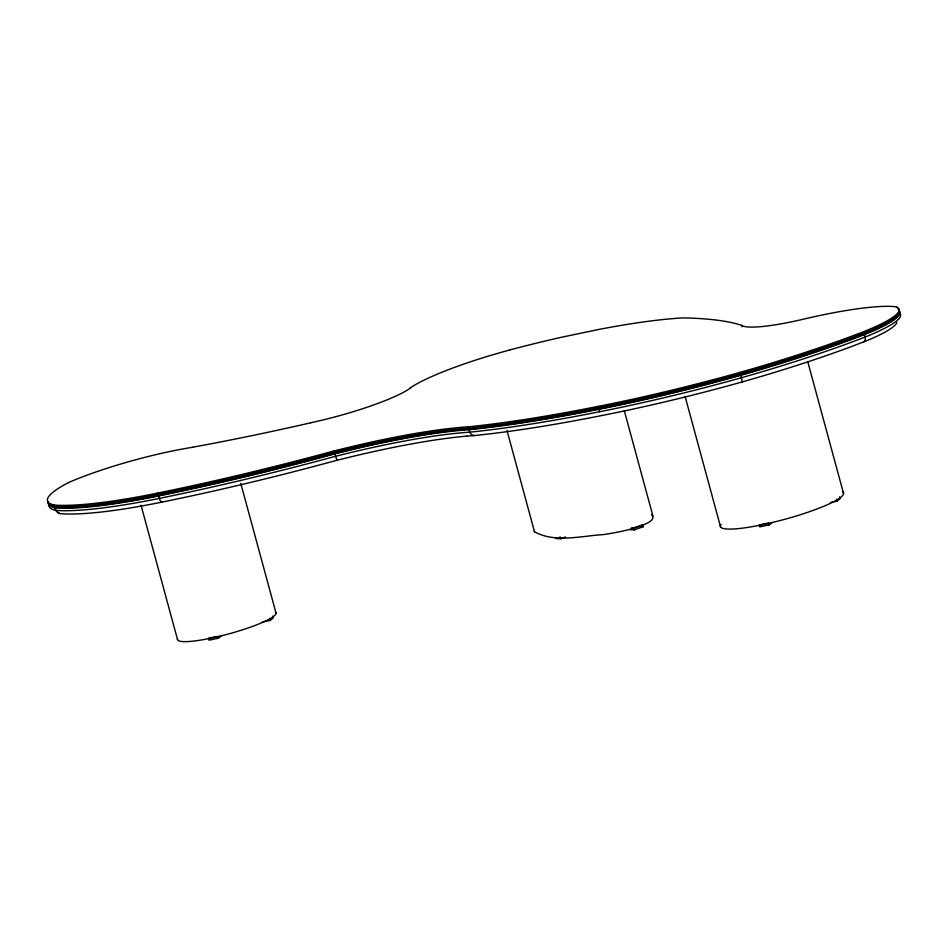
<?xml version="1.0" encoding="UTF-8"?>
<svg xmlns="http://www.w3.org/2000/svg" width="948" height="948" viewBox="0 0 948 948"><rect width="100%" height="100%" fill="white"/><g stroke="black" fill="none" stroke-linecap="round" stroke-linejoin="round"><path stroke-width="1.42" d="M466.795 436.127L474.581 435.535A393.349 60.85 -15.2 0 0 602.809 415.331A305.434 47.258 -15.2 0 0 742.32 381.902L740.85 375.278A310.541 48.04 -15.2 0 1 598.994 409.287A398.551 61.656 -15.2 0 1 469.047 429.752A197.457 30.549 -15.2 0 0 334.822 453.879A467.589 72.344 -15.2 0 1 158.577 495.97A194.15 30.04 -15.2 0 1 55.079 508.01M216.511 636.546L208.453 638.253L208.975 640.196L218.384 638.205L221.346 635.859M262.134 622.113L270.192 620.395L273.154 618.049L272.621 616.105M769.112 524.919L768.579 522.964L759.182 524.967L759.704 526.91L769.112 524.919L772.075 522.573M830.401 502.523L837.108 501.101L840.07 498.755L839.549 496.811M742.32 381.89A263.106 40.705 -15.2 0 0 850.107 347.087L867.811 340.261A93.911 14.528 -15.2 0 0 896.832 322.462M556.002 538.5L560.552 538.748L565.541 536.995M631.475 527.811L633.75 527.929L642.483 524.86L643.017 526.815L634.271 529.885L629.721 529.636M466.819 436.116A202.789 31.379 -15.2 0 0 337.014 460.301L311.252 467.174A462.683 71.586 -15.2 0 1 162.262 502.049A6.897 2.631 78.5 0 1 159.228 498.411L158.565 495.982M470.824 428.994L463.003 429.586A200.182 30.976 -15.2 0 0 334.928 453.44A465.361 72.001 -15.2 0 1 159.43 495.366A191.816 29.672 -15.2 0 1 62.805 507.488L55.079 506.564A131.488 20.346 -15.2 0 1 53.195 505.722M59.76 505.888L57.046 505.758L57.449 507.227M640.741 526.685L643.017 526.815M651.442 514.586C656.905 519.765 645.861 523.853 642.128 525.393C629.709 530.074 616.591 532.575 603.521 534.589C581.231 535.916 554.805 543.157 534.506 531.781L506.99 430.487M336.943 460.23L334.834 453.867M863.782 331.634L864.173 333.104A267.905 41.451 -15.2 0 1 740.447 373.82A310.541 48.04 -15.2 0 1 598.591 407.83A398.551 61.656 -15.2 0 1 468.656 428.295A197.457 30.549 -15.2 0 0 334.431 452.421A467.589 72.344 -15.2 0 1 158.174 494.512L157.783 493.055A194.15 30.04 -15.2 0 1 54.297 505.094L54.759 506.528A134.118 20.749 -15.2 0 1 47.791 501.504M899.19 311.051A99.102 15.334 -15.2 0 1 864.6 334.561L865.24 336.99A6.897 3.922 68.6 0 1 863.545 342.003M867.124 331.362A96.483 14.931 -15.2 0 1 862.68 333.175L863.071 334.632A265.262 41.037 -15.2 0 1 740.589 374.934A307.981 47.649 -15.2 0 1 599.906 408.659A395.944 61.253 -15.2 0 1 470.812 428.994M807.696 361.496L843.566 493.493M836.586 499.146L837.108 501.101M742.154 326.811L741.763 325.354A609.623 94.314 -15.2 0 0 682.963 317.9A227.022 35.123 -15.2 0 0 599.74 329.264L561.998 337.144A227.923 35.266 -15.2 0 0 509.289 350.085M896.073 306.761A99.102 15.334 -15.2 0 1 863.806 331.634A267.905 41.451 -15.2 0 1 740.044 372.351L740.447 373.82M755.295 369.127A265.262 41.037 -15.2 0 1 740.187 373.476L740.589 374.946M685.084 396.359L720.563 526.934M624.294 410.674L652.982 516.245M633.75 527.929L634.271 529.885M599.906 408.671L599.503 407.202A395.944 61.253 -15.2 0 1 592.654 408.564M468.668 428.283L468.265 426.825A398.551 61.656 -15.2 0 0 598.2 406.36L598.591 407.83M598.982 409.287L599.646 411.716A310.541 48.04 -15.2 0 0 741.502 377.719A267.905 41.451 -15.2 0 0 865.263 336.99A99.102 15.334 -15.2 0 0 898.882 312.745M560.019 536.793L560.552 538.748M469.059 429.74L469.722 432.181A6.897 5.072 84.6 0 0 474.581 435.535M308.847 458.844A465.361 72.001 -15.2 0 0 334.537 451.971L334.928 453.428M157.783 493.055A467.589 72.344 -15.2 0 0 334.04 450.94L334.431 452.397M240.756 483.302L276.034 613.131M269.659 618.452L270.192 620.395M217.85 636.262L218.384 638.205M159.43 495.366L159.027 493.908A465.361 72.001 -15.2 0 0 213.336 482.224M141.039 505.26L177.477 639.367M55.162 507.986L55.825 510.415A6.909 6.411 -82.3 0 0 61.715 513.757L66.976 513.994A189.268 29.281 -15.2 0 0 162.286 502.037M534.281 530.868L534.506 531.781M862.704 333.175A265.262 41.037 -15.2 0 1 804.662 353.782M803.371 354.208A265.262 41.037 -15.2 0 1 790.3 358.439M788.985 358.854A265.262 41.037 -15.2 0 1 756.658 368.725M156.313 494.453A191.816 29.672 -15.2 0 1 148.172 496.041M146.833 496.302A191.816 29.672 -15.2 0 1 144.167 496.799M141.525 497.297A191.816 29.672 -15.2 0 1 138.894 497.771M136.299 498.245A191.816 29.672 -15.2 0 1 133.715 498.695M131.156 499.134A191.816 29.672 -15.2 0 1 127.352 499.774M125.93 500.011A191.816 29.672 -15.2 0 1 121.676 500.686M113.416 501.93A191.816 29.672 -15.2 0 1 109.399 502.487M105.465 503.009A191.816 29.672 -15.2 0 1 101.626 503.495M99.113 503.791A191.816 29.672 -15.2 0 1 94.824 504.277M89.29 504.822A191.816 29.672 -15.2 0 1 85.308 505.166M75.354 505.817A191.816 29.672 -15.2 0 1 68.576 506.042M334.526 451.971A200.182 30.976 -15.2 0 1 346.624 448.973M347.952 448.653A200.182 30.976 -15.2 0 1 358.557 446.129M361.188 445.524A200.182 30.976 -15.2 0 1 375.538 442.325M378.11 441.768A200.182 30.976 -15.2 0 1 380.669 441.223M381.949 440.95A200.182 30.976 -15.2 0 1 398.895 437.538M401.668 437.004A200.182 30.976 -15.2 0 1 404.405 436.495M405.768 436.246A200.182 30.976 -15.2 0 1 415.165 434.563M416.48 434.338A200.182 30.976 -15.2 0 1 420.414 433.674M422.998 433.248A200.182 30.976 -15.2 0 1 425.557 432.833M428.449 432.383A200.182 30.976 -15.2 0 1 432.726 431.731M435.535 431.316A200.182 30.976 -15.2 0 1 438.308 430.925M442.396 430.38A200.182 30.976 -15.2 0 1 445.062 430.025M450.3 429.385A200.182 30.976 -15.2 0 1 454.116 428.958M459.851 428.377A200.182 30.976 -15.2 0 1 462.636 428.117M896.761 315.672A96.483 14.931 -15.2 0 1 863.083 334.632M885.373 322.676A96.483 14.931 -15.2 0 1 882.327 324.323M881.249 324.891A96.483 14.931 -15.2 0 1 876.568 327.179M875.312 327.771A96.483 14.931 -15.2 0 1 872.705 328.956M871.354 329.549A96.483 14.931 -15.2 0 1 868.202 330.899M589.929 409.098A395.944 61.253 -15.2 0 1 587.215 409.619M584.501 410.14A395.944 61.253 -15.2 0 1 562.069 414.3M559.261 414.797A395.944 61.253 -15.2 0 1 556.476 415.295M553.703 415.769A395.944 61.253 -15.2 0 1 545.456 417.179M542.73 417.63A395.944 61.253 -15.2 0 1 540.028 418.08M537.125 418.554A395.944 61.253 -15.2 0 1 521.459 421.007M518.663 421.422A395.944 61.253 -15.2 0 1 514.503 422.038M511.754 422.429A395.944 61.253 -15.2 0 1 509.029 422.82M497.842 424.337A395.944 61.253 -15.2 0 1 493.576 424.882M490.756 425.237A395.944 61.253 -15.2 0 1 486.573 425.747M483.575 426.102A395.944 61.253 -15.2 0 1 479.119 426.612M474.735 427.086A395.944 61.253 -15.2 0 1 470.421 427.536M740.198 373.488A307.981 47.649 -15.2 0 1 722.317 378.394M720.942 378.773A307.981 47.649 -15.2 0 1 704.376 383.158M703.001 383.513A307.981 47.649 -15.2 0 1 686.459 387.72M685.084 388.064A307.981 47.649 -15.2 0 1 669.999 391.761M668.624 392.081A307.981 47.649 -15.2 0 1 655.009 395.292M650.956 396.228A307.981 47.649 -15.2 0 1 633.501 400.139M632.067 400.459A307.981 47.649 -15.2 0 1 616.342 403.801M613.51 404.381A307.981 47.649 -15.2 0 1 606.483 405.815M603.686 406.372A307.981 47.649 -15.2 0 1 600.902 406.929M307.425 459.211A465.361 72.001 -15.2 0 1 259.385 471.381M257.986 471.713A465.361 72.001 -15.2 0 1 228.598 478.716M225.814 479.356A465.361 72.001 -15.2 0 1 216.108 481.596M741.62 325.389A78.246 12.111 -15.2 0 0 804.651 318.884A129.449 20.026 -15.2 0 1 896.121 306.749M897.827 308.847A99.102 15.334 -15.2 0 1 864.197 333.092M158.209 494.489A194.15 30.04 -15.2 0 1 54.688 506.552M334.028 450.952A197.457 30.549 -15.2 0 1 468.288 426.813M54.392 505.059A134.118 20.749 -15.2 0 1 68.552 482.579M310.553 422.844A522.941 80.9 -15.2 0 1 193.06 447.148M410.472 388.028A84.052 12.999 -15.2 0 1 310.66 422.761M68.457 482.579A102.028 15.784 -15.2 0 1 192.894 447.231M409.903 388.147A114.507 17.716 -15.2 0 1 509.301 350.12M740.056 372.363A310.541 48.04 -15.2 0 1 598.2 406.36M842.772 492.107A63.777 9.871 -15.2 0 1 782.183 520.002A63.777 9.871 -15.2 0 1 721.084 524.398M275.358 612.029A51.026 7.892 -15.2 0 1 229.12 633.785A51.026 7.892 -15.2 0 1 177.584 638.691M55.185 507.974A134.118 20.749 -15.2 0 1 48.419 501.504M864.6 334.561A267.905 41.451 -15.2 0 1 740.838 375.278M599.657 411.716A398.551 61.656 -15.2 0 1 469.71 432.181A197.457 30.549 -15.2 0 0 335.485 456.308M335.485 456.296A467.589 72.344 -15.2 0 1 159.24 498.411A194.15 30.04 -15.2 0 1 55.742 510.439M55.849 510.403A134.118 20.749 -15.2 0 1 48.846 505.403M59.463 513.117A128.928 19.944 -15.2 0 1 57.591 512.299"/></g></svg>
